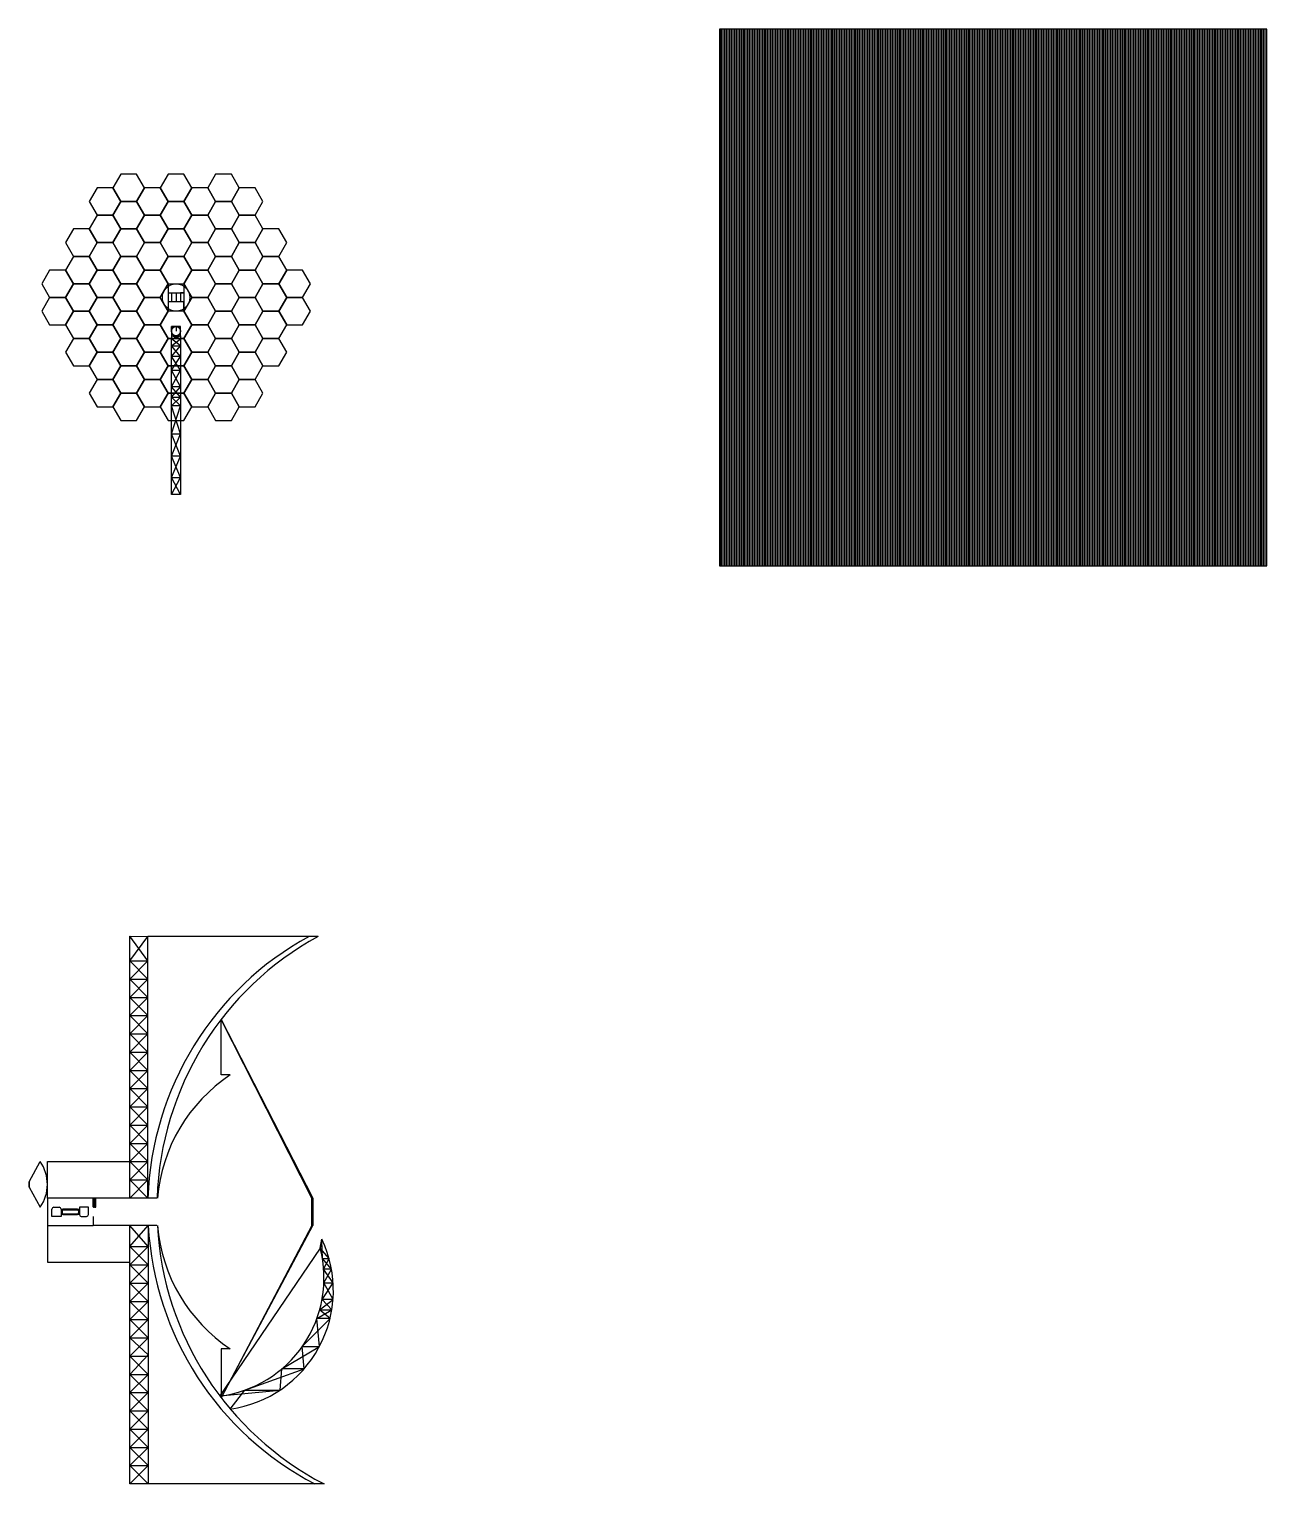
# Model space of a CAD drawing. Header units: inches. Extents: x -429 to 223, y -41 to 545.
# Drawn here: x -428.6 to -360.8, y -40.7 to 39 of the extents above; entities that cross this region are included whole.
import ezdxf

# ---------------------------------------------------------------- set-up
doc = ezdxf.new("R2010")
doc.units = ezdxf.units.IN
doc.header["$MEASUREMENT"] = 0

msp = doc.modelspace()

# ---------------------------------------------------------------- linework, layer by layer
for p, q in [((-360.763, 39.021), (-390.763, 39.021)), ((-390.763, 39.021), (-390.763, 9.621)), ((-390.733, 9.621), (-390.733, 39.021)), ((-390.643, 9.621), (-390.643, 39.021)), ((-390.553, 9.621), (-390.553, 39.021)), ((-390.553, 9.621), (-390.553, 39.021)), ((-390.463, 9.621), (-390.463, 39.021)), ((-390.463, 9.621), (-390.463, 39.021)), ((-390.463, 9.621), (-390.463, 39.021)), ((-390.463, 9.621), (-390.463, 39.021)), ((-390.373, 9.621), (-390.373, 39.021)), ((-390.283, 9.621), (-390.283, 39.021)), ((-390.193, 9.621), (-390.193, 39.021)), ((-390.103, 9.621), (-390.103, 39.021)), ((-390.103, 9.621), (-390.103, 39.021)), ((-390.013, 9.621), (-390.013, 39.021)), ((-389.923, 9.621), (-389.923, 39.021)), ((-389.833, 9.621), (-389.833, 39.021)), ((-389.743, 9.621), (-389.743, 39.021)), ((-389.653, 9.621), (-389.653, 39.021)), ((-389.563, 9.621), (-389.563, 39.021)), ((-389.473, 9.621), (-389.473, 39.021)), ((-389.383, 9.621), (-389.383, 39.021)), ((-389.293, 9.621), (-389.293, 39.021)), ((-389.203, 9.621), (-389.203, 39.021)), ((-389.113, 9.621), (-389.113, 39.021)), ((-389.023, 9.621), (-389.023, 39.021)), ((-388.933, 9.621), (-388.933, 39.021)), ((-388.843, 9.621), (-388.843, 39.021)), ((-388.753, 9.621), (-388.753, 39.021)), ((-388.663, 9.621), (-388.663, 39.021)), ((-388.573, 9.621), (-388.573, 39.021)), ((-388.483, 9.621), (-388.483, 39.021)), ((-388.393, 9.621), (-388.393, 39.021)), ((-388.303, 9.621), (-388.303, 39.021)), ((-388.213, 9.621), (-388.213, 39.021)), ((-388.123, 9.621), (-388.123, 39.021)), ((-388.033, 9.621), (-388.033, 39.021)), ((-387.943, 32.995), (-387.943, 39.021)), ((-387.943, 9.621), (-387.943, 39.021)), ((-387.853, 9.621), (-387.853, 39.021)), ((-387.763, 9.621), (-387.763, 39.021)), ((-387.673, 9.621), (-387.673, 39.021)), ((-387.583, 9.621), (-387.583, 39.021)), ((-387.493, 9.621), (-387.493, 39.021)), ((-387.403, 9.621), (-387.403, 39.021)), ((-387.313, 9.621), (-387.313, 39.021)), ((-387.223, 9.621), (-387.223, 39.021)), ((-387.133, 9.621), (-387.133, 39.021)), ((-387.043, 9.621), (-387.043, 39.021)), ((-386.953, 9.621), (-386.953, 39.021)), ((-386.863, 9.621), (-386.863, 39.021)), ((-386.773, 9.621), (-386.773, 39.021)), ((-386.773, 9.621), (-386.773, 39.021)), ((-386.683, 9.621), (-386.683, 39.021)), ((-386.593, 9.621), (-386.593, 39.021)), ((-386.503, 9.621), (-386.503, 39.021)), ((-386.413, 9.621), (-386.413, 39.021)), ((-386.323, 9.621), (-386.323, 39.021)), ((-386.233, 9.621), (-386.233, 39.021)), ((-386.143, 9.621), (-386.143, 39.021)), ((-386.053, 9.621), (-386.053, 39.021)), ((-385.963, 9.621), (-385.963, 39.021)), ((-385.873, 35.287), (-385.873, 39.021)), ((-385.873, 35.287), (-385.873, 39.021)), ((-385.873, 9.621), (-385.873, 39.021)), ((-385.783, 9.621), (-385.783, 39.021)), ((-385.693, 9.621), (-385.693, 39.021)), ((-385.603, 9.621), (-385.603, 39.021)), ((-385.513, 9.621), (-385.513, 39.021)), ((-385.423, 9.621), (-385.423, 39.021)), ((-385.333, 9.621), (-385.333, 39.021)), ((-385.243, 9.621), (-385.243, 39.021)), ((-385.153, 9.621), (-385.153, 39.021)), ((-385.063, 35.963), (-385.063, 39.021)), ((-385.063, 9.621), (-385.063, 39.021)), ((-384.973, 36.032), (-384.973, 39.021)), ((-384.973, 9.621), (-384.973, 39.021)), ((-384.883, 9.621), (-384.883, 39.021)), ((-384.793, 9.621), (-384.793, 39.021)), ((-384.703, 36.233), (-384.703, 39.021)), ((-384.703, 9.621), (-384.703, 39.021)), ((-384.613, 9.621), (-384.613, 39.021)), ((-384.523, 9.621), (-384.523, 39.021)), ((-384.433, 36.425), (-384.433, 39.021)), ((-384.433, 9.621), (-384.433, 39.021)), ((-384.343, 9.621), (-384.343, 39.021)), ((-384.253, 36.548), (-384.253, 39.021)), ((-384.253, 9.621), (-384.253, 39.021)), ((-384.163, 9.621), (-384.163, 39.021)), ((-384.073, 9.621), (-384.073, 39.021)), ((-383.983, 9.621), (-383.983, 39.021)), ((-383.893, 9.621), (-383.893, 39.021)), ((-383.803, 9.621), (-383.803, 39.021)), ((-383.713, 9.621), (-383.713, 39.021)), ((-383.623, 9.621), (-383.623, 39.021)), ((-383.533, 9.621), (-383.533, 39.021)), ((-383.443, 9.621), (-383.443, 39.021)), ((-383.353, 9.621), (-383.353, 39.021)), ((-383.353, 9.621), (-383.353, 39.021)), ((-383.263, 9.621), (-383.263, 39.021)), ((-383.173, 9.621), (-383.173, 39.021)), ((-383.083, 9.621), (-383.083, 39.021)), ((-383.083, 9.621), (-383.083, 39.021)), ((-382.993, 9.621), (-382.993, 39.021)), ((-382.903, 9.621), (-382.903, 39.021)), ((-382.813, 9.621), (-382.813, 39.021)), ((-382.723, 9.621), (-382.723, 39.021)), ((-382.633, 9.621), (-382.633, 39.021)), ((-382.633, 9.621), (-382.633, 39.021)), ((-382.543, 9.621), (-382.543, 39.021)), ((-382.453, 9.621), (-382.453, 39.021)), ((-382.363, 9.621), (-382.363, 39.021)), ((-382.273, 9.621), (-382.273, 39.021)), ((-382.183, 9.621), (-382.183, 39.021)), ((-382.183, 9.621), (-382.183, 39.021)), ((-382.093, 9.621), (-382.093, 39.021)), ((-382.003, 9.621), (-382.003, 39.021)), ((-381.913, 9.621), (-381.913, 39.021)), ((-381.823, 9.621), (-381.823, 39.021)), ((-381.733, 9.621), (-381.733, 39.021)), ((-381.733, 9.621), (-381.733, 39.021)), ((-381.643, 9.621), (-381.643, 39.021)), ((-381.553, 9.621), (-381.553, 39.021)), ((-381.463, 9.621), (-381.463, 39.021)), ((-381.373, 9.621), (-381.373, 39.021)), ((-381.283, 9.621), (-381.283, 39.021)), ((-381.193, 9.621), (-381.193, 39.021)), ((-381.103, 9.621), (-381.103, 39.021)), ((-381.013, 9.621), (-381.013, 39.021)), ((-380.923, 9.621), (-380.923, 39.021)), ((-380.833, 9.621), (-380.833, 39.021)), ((-380.743, 9.621), (-380.743, 39.021)), ((-380.653, 9.621), (-380.653, 39.021)), ((-380.563, 9.621), (-380.563, 39.021)), ((-380.473, 9.621), (-380.473, 39.021)), ((-380.383, 9.621), (-380.383, 39.021)), ((-380.293, 9.621), (-380.293, 39.021)), ((-380.203, 9.621), (-380.203, 39.021)), ((-380.113, 9.621), (-380.113, 39.021)), ((-380.023, 9.621), (-380.023, 39.021)), ((-380.023, 9.621), (-380.023, 39.021)), ((-379.933, 9.621), (-379.933, 39.021)), ((-379.843, 9.621), (-379.843, 39.021)), ((-379.753, 9.621), (-379.753, 39.021)), ((-379.753, 9.621), (-379.753, 39.021)), ((-379.663, 9.621), (-379.663, 39.021)), ((-379.573, 9.621), (-379.573, 39.021)), ((-379.483, 9.621), (-379.483, 39.021)), ((-379.393, 9.621), (-379.393, 39.021)), ((-379.303, 9.621), (-379.303, 39.021)), ((-379.213, 9.621), (-379.213, 39.021)), ((-379.213, 9.621), (-379.213, 39.021)), ((-379.123, 9.621), (-379.123, 39.021)), ((-379.033, 9.621), (-379.033, 39.021)), ((-378.943, 9.621), (-378.943, 39.021)), ((-378.853, 9.621), (-378.853, 39.021)), ((-378.853, 9.621), (-378.853, 39.021)), ((-378.763, 9.621), (-378.763, 39.021)), ((-378.673, 9.621), (-378.673, 39.021)), ((-378.583, 9.621), (-378.583, 39.021)), ((-378.493, 9.621), (-378.493, 39.021)), ((-378.493, 9.621), (-378.493, 39.021)), ((-378.403, 9.621), (-378.403, 39.021)), ((-378.403, 9.621), (-378.403, 39.021)), ((-378.313, 9.621), (-378.313, 39.021)), ((-378.313, 38.872), (-378.313, 39.021)), ((-378.313, 9.621), (-378.313, 39.021)), ((-378.313, 38.872), (-378.313, 39.021)), ((-378.223, 9.621), (-378.223, 39.021)), ((-378.223, 9.621), (-378.223, 39.021)), ((-378.133, 9.621), (-378.133, 39.021)), ((-378.133, 38.899), (-378.133, 39.021)), ((-378.043, 9.621), (-378.043, 39.021)), ((-378.043, 38.912), (-378.043, 39.021)), ((-377.953, 9.621), (-377.953, 39.021)), ((-377.953, 38.924), (-377.953, 39.021)), ((-377.863, 9.621), (-377.863, 39.021)), ((-377.863, 38.935), (-377.863, 39.021)), ((-377.773, 9.621), (-377.773, 39.021)), ((-377.773, 38.946), (-377.773, 39.021)), ((-377.683, 9.621), (-377.683, 39.021)), ((-377.683, 38.956), (-377.683, 39.021)), ((-377.593, 9.621), (-377.593, 39.021)), ((-377.593, 38.966), (-377.593, 39.021)), ((-377.503, 9.621), (-377.503, 39.021)), ((-377.503, 38.975), (-377.503, 39.021)), ((-377.413, 9.621), (-377.413, 39.021)), ((-377.413, 38.984), (-377.413, 39.021)), ((-377.323, 9.621), (-377.323, 39.021)), ((-377.323, 38.992), (-377.323, 39.021)), ((-377.233, 9.621), (-377.233, 39.021)), ((-377.233, 39), (-377.233, 39.021)), ((-377.143, 9.621), (-377.143, 39.021)), ((-377.143, 39.007), (-377.143, 39.021)), ((-377.143, 9.621), (-377.143, 39.021)), ((-377.143, 39.007), (-377.143, 39.021)), ((-377.143, 9.621), (-377.143, 39.021)), ((-377.143, 39.007), (-377.143, 39.021)), ((-377.053, 9.621), (-377.053, 39.021)), ((-377.053, 39.013), (-377.053, 39.021)), ((-376.963, 9.621), (-376.963, 39.021)), ((-376.963, 39.019), (-376.963, 39.021)), ((-376.873, 9.621), (-376.873, 39.021)), ((-376.783, 9.621), (-376.783, 39.021)), ((-376.693, 9.621), (-376.693, 39.021)), ((-376.603, 9.621), (-376.603, 39.021)), ((-376.513, 9.621), (-376.513, 39.021)), ((-376.423, 9.621), (-376.423, 39.021)), ((-376.333, 9.621), (-376.333, 39.021)), ((-376.243, 9.621), (-376.243, 39.021)), ((-376.153, 9.621), (-376.153, 39.021)), ((-376.063, 9.621), (-376.063, 39.021)), ((-375.973, 9.621), (-375.973, 39.021)), ((-375.883, 9.621), (-375.883, 39.021)), ((-375.793, 9.621), (-375.793, 39.021)), ((-375.703, 9.621), (-375.703, 39.021)), ((-375.613, 9.621), (-375.613, 39.021)), ((-375.523, 9.621), (-375.523, 39.021)), ((-375.433, 9.621), (-375.433, 39.021)), ((-375.343, 9.621), (-375.343, 39.021)), ((-375.253, 9.621), (-375.253, 39.021)), ((-375.163, 9.621), (-375.163, 39.021)), ((-375.163, 39.021), (-375.163, 39.021)), ((-375.073, 9.621), (-375.073, 39.021)), ((-375.073, 39.019), (-375.073, 39.021)), ((-374.983, 9.621), (-374.983, 39.021)), ((-374.983, 39.016), (-374.983, 39.021)), ((-374.893, 9.621), (-374.893, 39.021)), ((-374.893, 39.013), (-374.893, 39.021)), ((-374.803, 9.621), (-374.803, 39.021)), ((-374.803, 39.009), (-374.803, 39.021)), ((-374.713, 9.621), (-374.713, 39.021)), ((-374.713, 39.005), (-374.713, 39.021)), ((-374.623, 9.621), (-374.623, 39.021)), ((-374.623, 39), (-374.623, 39.021)), ((-374.533, 9.621), (-374.533, 39.021)), ((-374.533, 38.994), (-374.533, 39.021)), ((-374.443, 9.621), (-374.443, 39.021)), ((-374.443, 38.988), (-374.443, 39.021)), ((-374.353, 9.621), (-374.353, 39.021)), ((-374.353, 38.982), (-374.353, 39.021)), ((-374.263, 9.621), (-374.263, 39.021)), ((-374.263, 38.975), (-374.263, 39.021)), ((-374.173, 9.621), (-374.173, 39.021)), ((-374.173, 38.967), (-374.173, 39.021)), ((-374.083, 9.621), (-374.083, 39.021)), ((-374.083, 38.959), (-374.083, 39.021)), ((-373.993, 9.621), (-373.993, 39.021)), ((-373.993, 38.95), (-373.993, 39.021)), ((-373.903, 9.621), (-373.903, 39.021)), ((-373.903, 38.941), (-373.903, 39.021)), ((-373.813, 9.621), (-373.813, 39.021)), ((-373.813, 38.931), (-373.813, 39.021)), ((-373.723, 9.621), (-373.723, 39.021)), ((-373.723, 38.92), (-373.723, 39.021)), ((-373.633, 9.621), (-373.633, 39.021)), ((-373.633, 38.909), (-373.633, 39.021)), ((-373.543, 9.621), (-373.543, 39.021)), ((-373.543, 38.898), (-373.543, 39.021)), ((-373.453, 9.621), (-373.453, 39.021)), ((-373.453, 38.886), (-373.453, 39.021)), ((-373.363, 9.621), (-373.363, 39.021)), ((-373.363, 38.873), (-373.363, 39.021)), ((-373.273, 9.621), (-373.273, 39.021)), ((-373.273, 38.86), (-373.273, 39.021)), ((-373.183, 9.621), (-373.183, 39.021)), ((-373.183, 38.846), (-373.183, 39.021)), ((-373.093, 9.621), (-373.093, 39.021)), ((-373.093, 38.831), (-373.093, 39.021)), ((-373.003, 9.621), (-373.003, 39.021)), ((-373.003, 38.816), (-373.003, 39.021)), ((-372.913, 9.621), (-372.913, 39.021)), ((-372.913, 38.801), (-372.913, 39.021)), ((-372.823, 9.621), (-372.823, 39.021)), ((-372.823, 38.785), (-372.823, 39.021)), ((-372.733, 9.621), (-372.733, 39.021)), ((-372.733, 9.621), (-372.733, 39.021)), ((-372.643, 9.621), (-372.643, 39.021)), ((-372.553, 9.621), (-372.553, 39.021)), ((-372.463, 9.621), (-372.463, 39.021)), ((-372.373, 9.621), (-372.373, 39.021)), ((-372.283, 9.621), (-372.283, 39.021)), ((-372.193, 9.621), (-372.193, 39.021)), ((-372.103, 9.621), (-372.103, 39.021)), ((-372.013, 9.621), (-372.013, 39.021)), ((-371.923, 9.621), (-371.923, 39.021)), ((-371.833, 9.621), (-371.833, 39.021)), ((-371.743, 9.621), (-371.743, 39.021)), ((-371.653, 9.621), (-371.653, 39.021)), ((-371.563, 9.621), (-371.563, 39.021)), ((-371.473, 9.621), (-371.473, 39.021)), ((-371.383, 9.621), (-371.383, 39.021)), ((-371.383, 9.621), (-371.383, 39.021)), ((-371.293, 9.621), (-371.293, 39.021)), ((-371.203, 9.621), (-371.203, 39.021)), ((-371.113, 9.621), (-371.113, 39.021)), ((-371.023, 9.621), (-371.023, 39.021)), ((-370.933, 9.621), (-370.933, 39.021)), ((-370.843, 9.621), (-370.843, 39.021)), ((-370.753, 9.621), (-370.753, 39.021)), ((-370.663, 9.621), (-370.663, 39.021)), ((-370.573, 9.621), (-370.573, 39.021)), ((-370.483, 9.621), (-370.483, 39.021)), ((-370.393, 9.621), (-370.393, 39.021)), ((-370.303, 9.621), (-370.303, 39.021)), ((-370.213, 9.621), (-370.213, 39.021)), ((-370.123, 9.621), (-370.123, 39.021)), ((-370.033, 9.621), (-370.033, 39.021)), ((-369.943, 9.621), (-369.943, 39.021)), ((-369.853, 9.621), (-369.853, 39.021)), ((-369.763, 9.621), (-369.763, 39.021)), ((-369.673, 9.621), (-369.673, 39.021)), ((-369.583, 9.621), (-369.583, 39.021)), ((-369.493, 9.621), (-369.493, 39.021)), ((-369.403, 9.621), (-369.403, 39.021)), ((-369.313, 9.621), (-369.313, 39.021)), ((-369.223, 9.621), (-369.223, 39.021)), ((-369.133, 9.621), (-369.133, 39.021)), ((-369.133, 9.621), (-369.133, 39.021)), ((-369.133, 9.621), (-369.133, 39.021)), ((-369.043, 9.621), (-369.043, 39.021)), ((-369.043, 9.621), (-369.043, 39.021)), ((-368.953, 9.621), (-368.953, 39.021)), ((-368.863, 9.621), (-368.863, 39.021)), ((-368.773, 9.621), (-368.773, 39.021)), ((-368.683, 9.621), (-368.683, 39.021)), ((-368.593, 9.621), (-368.593, 39.021)), ((-368.503, 9.621), (-368.503, 39.021)), ((-368.413, 9.621), (-368.413, 39.021)), ((-368.323, 9.621), (-368.323, 39.021)), ((-368.233, 9.621), (-368.233, 39.021)), ((-368.143, 9.621), (-368.143, 39.021)), ((-368.053, 9.621), (-368.053, 39.021)), ((-367.963, 9.621), (-367.963, 39.021)), ((-367.873, 9.621), (-367.873, 39.021)), ((-367.783, 9.621), (-367.783, 39.021)), ((-367.693, 9.621), (-367.693, 39.021)), ((-367.603, 9.621), (-367.603, 39.021)), ((-367.513, 9.621), (-367.513, 39.021)), ((-367.423, 9.621), (-367.423, 39.021)), ((-367.333, 9.621), (-367.333, 39.021)), ((-367.243, 9.621), (-367.243, 39.021)), ((-367.153, 9.621), (-367.153, 39.021)), ((-367.063, 9.621), (-367.063, 39.021)), ((-366.973, 9.621), (-366.973, 39.021)), ((-366.883, 9.621), (-366.883, 39.021)), ((-366.793, 9.621), (-366.793, 39.021)), ((-366.703, 9.621), (-366.703, 39.021)), ((-366.613, 9.621), (-366.613, 39.021)), ((-366.523, 9.621), (-366.523, 39.021)), ((-366.433, 9.621), (-366.433, 39.021)), ((-366.343, 9.621), (-366.343, 39.021)), ((-366.253, 9.621), (-366.253, 39.021)), ((-366.163, 9.621), (-366.163, 39.021)), ((-366.073, 9.621), (-366.073, 39.021)), ((-365.983, 9.621), (-365.983, 39.021)), ((-365.983, 9.621), (-365.983, 39.021)), ((-365.893, 9.621), (-365.893, 39.021)), ((-365.893, 35.481), (-365.893, 39.021)), ((-365.803, 9.621), (-365.803, 39.021)), ((-365.803, 35.403), (-365.803, 39.021)), ((-365.713, 9.621), (-365.713, 39.021)), ((-365.713, 35.324), (-365.713, 39.021)), ((-365.623, 9.621), (-365.623, 39.021)), ((-365.623, 35.243), (-365.623, 39.021)), ((-365.533, 9.621), (-365.533, 39.021)), ((-365.533, 35.161), (-365.533, 39.021)), ((-365.443, 9.621), (-365.443, 39.021)), ((-365.443, 35.078), (-365.443, 39.021)), ((-365.353, 9.621), (-365.353, 39.021)), ((-365.353, 34.994), (-365.353, 39.021)), ((-365.263, 9.621), (-365.263, 39.021)), ((-365.263, 34.908), (-365.263, 39.021)), ((-365.173, 9.621), (-365.173, 39.021)), ((-365.173, 34.82), (-365.173, 39.021)), ((-365.083, 9.621), (-365.083, 39.021)), ((-365.083, 34.731), (-365.083, 39.021)), ((-364.993, 9.621), (-364.993, 39.021)), ((-364.993, 34.641), (-364.993, 39.021)), ((-364.993, 9.621), (-364.993, 39.021)), ((-364.993, 34.641), (-364.993, 39.021)), ((-364.903, 9.621), (-364.903, 39.021)), ((-364.903, 34.549), (-364.903, 39.021)), ((-364.813, 9.621), (-364.813, 39.021)), ((-364.813, 34.455), (-364.813, 39.021)), ((-364.813, 9.621), (-364.813, 39.021)), ((-364.813, 34.455), (-364.813, 39.021)), ((-364.723, 9.621), (-364.723, 39.021)), ((-364.723, 34.359), (-364.723, 39.021)), ((-364.633, 9.621), (-364.633, 39.021)), ((-364.633, 34.262), (-364.633, 39.021)), ((-364.633, 9.621), (-364.633, 39.021)), ((-364.633, 34.262), (-364.633, 39.021)), ((-364.633, 9.621), (-364.633, 39.021)), ((-364.633, 34.262), (-364.633, 39.021)), ((-364.543, 9.621), (-364.543, 39.021)), ((-364.543, 34.163), (-364.543, 39.021)), ((-364.453, 9.621), (-364.453, 39.021)), ((-364.453, 34.062), (-364.453, 39.021)), ((-364.363, 9.621), (-364.363, 39.021)), ((-364.363, 33.96), (-364.363, 39.021)), ((-364.273, 9.621), (-364.273, 39.021)), ((-364.273, 33.855), (-364.273, 39.021)), ((-364.183, 9.621), (-364.183, 39.021)), ((-364.183, 33.748), (-364.183, 39.021)), ((-364.093, 9.621), (-364.093, 39.021)), ((-364.093, 33.639), (-364.093, 39.021)), ((-364.093, 9.621), (-364.093, 39.021)), ((-364.003, 9.621), (-364.003, 39.021)), ((-364.003, 9.621), (-364.003, 39.021)), ((-363.913, 9.621), (-363.913, 39.021)), ((-363.913, 9.621), (-363.913, 39.021)), ((-363.823, 9.621), (-363.823, 39.021)), ((-363.823, 9.621), (-363.823, 39.021)), ((-363.733, 9.621), (-363.733, 39.021)), ((-363.733, 9.621), (-363.733, 39.021)), ((-363.643, 9.621), (-363.643, 39.021)), ((-363.643, 9.621), (-363.643, 39.021)), ((-363.553, 9.621), (-363.553, 39.021)), ((-363.553, 9.621), (-363.553, 39.021)), ((-363.553, 9.621), (-363.553, 39.021)), ((-363.553, 9.621), (-363.553, 39.021)), ((-363.463, 9.621), (-363.463, 39.021)), ((-363.463, 9.621), (-363.463, 39.021)), ((-363.373, 9.621), (-363.373, 39.021)), ((-363.373, 9.621), (-363.373, 39.021)), ((-363.283, 9.621), (-363.283, 39.021)), ((-363.283, 9.621), (-363.283, 39.021)), ((-363.193, 9.621), (-363.193, 39.021)), ((-363.193, 9.621), (-363.193, 39.021)), ((-363.193, 9.621), (-363.193, 39.021)), ((-363.103, 9.621), (-363.103, 39.021)), ((-363.103, 9.621), (-363.103, 39.021)), ((-363.103, 9.621), (-363.103, 39.021)), ((-363.013, 9.621), (-363.013, 39.021)), ((-363.013, 9.621), (-363.013, 39.021)), ((-363.013, 9.621), (-363.013, 39.021)), ((-362.923, 9.621), (-362.923, 39.021)), ((-362.923, 9.621), (-362.923, 39.021)), ((-362.833, 9.621), (-362.833, 39.021)), ((-362.833, 9.621), (-362.833, 39.021)), ((-362.743, 9.621), (-362.743, 39.021)), ((-362.653, 9.621), (-362.653, 39.021)), ((-362.563, 9.621), (-362.563, 39.021)), ((-362.473, 9.621), (-362.473, 39.021)), ((-362.473, 9.621), (-362.473, 39.021)), ((-362.383, 9.621), (-362.383, 39.021)), ((-362.293, 9.621), (-362.293, 39.021)), ((-362.293, 9.621), (-362.293, 39.021)), ((-362.203, 9.621), (-362.203, 39.021)), ((-362.203, 9.621), (-362.203, 39.021)), ((-362.113, 9.621), (-362.113, 39.021)), ((-362.113, 9.621), (-362.113, 39.021)), ((-362.023, 9.621), (-362.023, 39.021)), ((-361.933, 9.621), (-361.933, 39.021)), ((-361.933, 9.621), (-361.933, 39.021)), ((-361.843, 9.621), (-361.843, 39.021)), ((-361.843, 9.621), (-361.843, 39.021)), ((-361.753, 9.621), (-361.753, 39.021)), ((-361.663, 9.621), (-361.663, 39.021)), ((-361.573, 9.621), (-361.573, 39.021)), ((-361.483, 9.621), (-361.483, 39.021)), ((-361.393, 9.621), (-361.393, 39.021)), ((-361.303, 9.621), (-361.303, 39.021)), ((-361.213, 9.621), (-361.213, 39.021)), ((-361.123, 9.621), (-361.123, 39.021)), ((-361.033, 9.621), (-361.033, 39.021)), ((-360.943, 9.621), (-360.943, 39.021)), ((-360.853, 9.621), (-360.853, 39.021)), ((-360.763, 9.621), (-360.763, 39.021)), ((-420.974, 25.071), (-420.974, 23.571)), ((-420.974, 25.071), (-420.974, 24.571)), ((-420.108, 25.071), (-420.108, 23.571)), ((-420.974, 24.571), (-420.108, 24.571)), ((-420.974, 24.571), (-420.791, 24.571)), ((-420.108, 24.071), (-420.974, 24.071)), ((-420.791, 24.571), (-420.791, 24.071)), ((-420.541, 24.571), (-420.541, 24.071)), ((-420.108, 24.571), (-420.291, 24.571)), ((-420.291, 24.571), (-420.291, 24.071)), ((-420.108, 23.571), (-420.108, 24.071)), ((-390.733, 9.621), (-390.733, 23.394)), ((-420.291, 22.721), (-420.791, 22.721)), ((-420.791, 22.721), (-420.791, 22.221)), ((-420.791, 22.471), (-420.791, 22.721)), ((-420.791, 22.721), (-420.291, 22.721)), ((-420.541, 22.721), (-420.291, 22.721)), ((-420.541, 22.721), (-420.541, 22.471)), ((-420.291, 22.221), (-420.291, 22.721)), ((-390.643, 9.621), (-390.643, 22.457)), ((-360.853, 9.621), (-360.853, 22.697)), ((-420.791, 22.221), (-420.291, 22.221)), ((-420.291, 22.044), (-420.791, 22.221)), ((-420.791, 22.221), (-420.791, 22.044)), ((-420.791, 22.044), (-420.291, 22.221)), ((-420.291, 22.044), (-420.791, 22.044)), ((-420.791, 13.526), (-420.791, 22.044)), ((-420.791, 21.663), (-420.291, 22.044)), ((-420.291, 21.663), (-420.791, 22.044)), ((-420.791, 21.663), (-420.291, 21.663)), ((-420.291, 21.091), (-420.791, 21.663)), ((-420.791, 21.091), (-420.291, 21.663)), ((-420.291, 22.221), (-420.291, 22.044)), ((-420.291, 22.044), (-420.291, 13.526)), ((-420.291, 22.044), (-420.291, 22.044)), ((-390.553, 9.621), (-390.553, 21.856)), ((-360.943, 9.621), (-360.943, 22.027)), ((-420.291, 21.091), (-420.791, 21.091)), ((-420.791, 20.336), (-420.291, 21.091)), ((-420.291, 20.336), (-420.791, 21.091)), ((-390.553, 9.621), (-390.553, 21.377)), ((-390.463, 9.621), (-390.463, 21.377)), ((-390.463, 9.621), (-390.463, 21.377)), ((-390.463, 9.621), (-390.463, 21.377)), ((-390.463, 9.621), (-390.463, 21.377)), ((-390.463, 9.621), (-390.463, 21.377)), ((-390.373, 9.621), (-390.373, 20.967)), ((-361.123, 9.621), (-361.123, 21.087)), ((-361.033, 9.621), (-361.033, 21.516)), ((-420.791, 20.336), (-420.291, 20.336)), ((-420.291, 19.425), (-420.791, 20.336)), ((-420.791, 19.425), (-420.291, 20.336)), ((-390.283, 9.621), (-390.283, 20.605)), ((-390.193, 9.621), (-390.193, 20.277)), ((-390.103, 9.621), (-390.103, 19.975)), ((-390.103, 9.621), (-390.103, 19.975)), ((-361.393, 9.621), (-361.393, 20.063)), ((-361.303, 9.621), (-361.303, 20.373)), ((-361.213, 9.621), (-361.213, 20.711)), ((-420.291, 19.425), (-420.791, 19.425)), ((-420.791, 18.852), (-420.291, 19.425)), ((-420.291, 18.852), (-420.791, 19.425)), ((-390.013, 9.621), (-390.013, 19.695)), ((-389.923, 9.621), (-389.923, 19.432)), ((-389.833, 9.621), (-389.833, 19.185)), ((-361.663, 9.621), (-361.663, 19.256)), ((-361.573, 9.621), (-361.573, 19.508)), ((-361.483, 9.621), (-361.483, 19.776)), ((-420.791, 18.852), (-420.291, 18.852)), ((-420.291, 18.384), (-420.791, 18.852)), ((-420.791, 18.384), (-420.291, 18.852)), ((-420.291, 18.384), (-420.791, 18.384)), ((-420.791, 16.848), (-420.291, 18.384)), ((-420.291, 16.848), (-420.791, 18.384)), ((-389.743, 9.621), (-389.743, 18.95)), ((-389.653, 9.621), (-389.653, 18.726)), ((-389.563, 9.621), (-389.563, 18.513)), ((-362.023, 9.621), (-362.023, 18.366)), ((-361.933, 9.621), (-361.933, 18.573)), ((-361.843, 9.621), (-361.843, 18.79)), ((-361.753, 9.621), (-361.753, 19.017)), ((-389.473, 9.621), (-389.473, 18.308)), ((-389.383, 9.621), (-389.383, 18.111)), ((-389.293, 9.621), (-389.293, 17.922)), ((-389.203, 9.621), (-389.203, 17.739)), ((-389.113, 9.621), (-389.113, 17.563)), ((-362.383, 9.621), (-362.383, 17.612)), ((-362.293, 9.621), (-362.293, 17.79)), ((-362.203, 9.621), (-362.203, 17.975)), ((-362.113, 9.621), (-362.113, 18.167)), ((-420.791, 16.848), (-420.291, 16.848)), ((-420.291, 15.622), (-420.791, 16.848)), ((-420.791, 15.622), (-420.291, 16.848)), ((-389.023, 9.621), (-389.023, 17.392)), ((-388.933, 9.621), (-388.933, 17.226)), ((-388.843, 9.621), (-388.843, 17.065)), ((-388.753, 9.621), (-388.753, 16.909)), ((-388.663, 9.621), (-388.663, 16.757)), ((-362.833, 9.621), (-362.833, 16.799)), ((-362.743, 9.621), (-362.743, 16.952)), ((-362.653, 9.621), (-362.653, 17.11)), ((-362.563, 9.621), (-362.563, 17.272)), ((-362.473, 9.621), (-362.473, 17.439)), ((-388.573, 9.621), (-388.573, 16.609)), ((-388.483, 9.621), (-388.483, 16.465)), ((-388.393, 9.621), (-388.393, 16.325)), ((-388.303, 9.621), (-388.303, 16.188)), ((-388.213, 9.621), (-388.213, 16.054)), ((-420.291, 15.622), (-420.791, 15.622)), ((-420.791, 14.464), (-420.291, 15.622)), ((-420.291, 14.464), (-420.791, 15.622)), ((-388.123, 9.621), (-388.123, 15.923)), ((-388.033, 9.621), (-388.033, 15.795)), ((-387.943, 9.621), (-387.943, 15.67)), ((-387.943, 9.621), (-387.943, 15.67)), ((-387.853, 9.621), (-387.853, 15.548)), ((-387.763, 9.621), (-387.763, 15.428)), ((-387.673, 9.621), (-387.673, 15.311)), ((-387.583, 9.621), (-387.583, 15.197)), ((-420.791, 14.464), (-420.291, 14.464)), ((-420.291, 13.526), (-420.791, 14.464)), ((-420.791, 13.526), (-420.291, 14.464)), ((-387.493, 9.621), (-387.493, 15.084)), ((-387.403, 9.621), (-387.403, 14.974)), ((-387.313, 9.621), (-387.313, 14.866)), ((-387.223, 9.621), (-387.223, 14.76)), ((-387.133, 9.621), (-387.133, 14.655)), ((-387.043, 9.621), (-387.043, 14.553)), ((-386.953, 9.621), (-386.953, 14.453)), ((-386.863, 9.621), (-386.863, 14.355)), ((-386.773, 9.621), (-386.773, 14.258)), ((-386.683, 9.621), (-386.683, 14.163)), ((-386.593, 9.621), (-386.593, 14.07)), ((-386.503, 9.621), (-386.503, 13.978)), ((-386.413, 9.621), (-386.413, 13.888)), ((-386.323, 9.621), (-386.323, 13.799)), ((-386.233, 9.621), (-386.233, 13.712)), ((-386.143, 9.621), (-386.143, 13.627)), ((-420.291, 13.526), (-420.791, 13.526)), ((-386.053, 9.621), (-386.053, 13.543)), ((-385.963, 9.621), (-385.963, 13.46)), ((-385.873, 9.621), (-385.873, 13.379)), ((-385.873, 9.621), (-385.873, 13.379)), ((-385.873, 9.621), (-385.873, 13.379)), ((-385.783, 9.621), (-385.783, 13.298)), ((-385.693, 9.621), (-385.693, 13.22)), ((-385.603, 9.621), (-385.603, 13.142)), ((-385.513, 9.621), (-385.513, 13.066)), ((-385.423, 9.621), (-385.423, 12.991)), ((-385.333, 9.621), (-385.333, 12.917)), ((-385.243, 9.621), (-385.243, 12.845)), ((-385.153, 9.621), (-385.153, 12.773)), ((-366.343, 9.621), (-366.343, 12.791)), ((-366.253, 9.621), (-366.253, 12.862)), ((-366.163, 9.621), (-366.163, 12.935)), ((-366.073, 9.621), (-366.073, 13.01)), ((-385.063, 9.621), (-385.063, 12.703)), ((-385.063, 9.621), (-385.063, 12.703)), ((-384.973, 9.621), (-384.973, 12.634)), ((-384.973, 9.621), (-384.973, 12.634)), ((-384.883, 9.621), (-384.883, 12.566)), ((-384.793, 9.621), (-384.793, 12.499)), ((-384.703, 9.621), (-384.703, 12.433)), ((-384.703, 9.621), (-384.703, 12.433)), ((-384.613, 9.621), (-384.613, 12.368)), ((-384.523, 9.621), (-384.523, 12.304)), ((-384.433, 9.621), (-384.433, 12.241)), ((-384.433, 9.621), (-384.433, 12.241)), ((-384.343, 9.621), (-384.343, 12.179)), ((-384.253, 9.621), (-384.253, 12.118)), ((-384.253, 9.621), (-384.253, 12.118)), ((-384.163, 9.621), (-384.163, 12.058)), ((-384.073, 9.621), (-384.073, 11.999)), ((-367.423, 9.621), (-367.423, 12.013)), ((-367.333, 9.621), (-367.333, 12.072)), ((-367.243, 9.621), (-367.243, 12.133)), ((-367.153, 9.621), (-367.153, 12.194)), ((-367.063, 9.621), (-367.063, 12.256)), ((-366.973, 9.621), (-366.973, 12.319)), ((-366.883, 9.621), (-366.883, 12.383)), ((-366.793, 9.621), (-366.793, 12.449)), ((-366.703, 9.621), (-366.703, 12.515)), ((-366.613, 9.621), (-366.613, 12.582)), ((-366.523, 9.621), (-366.523, 12.651)), ((-366.433, 9.621), (-366.433, 12.72)), ((-383.983, 9.621), (-383.983, 11.941)), ((-383.893, 9.621), (-383.893, 11.884)), ((-383.803, 9.621), (-383.803, 11.827)), ((-383.713, 9.621), (-383.713, 11.772)), ((-383.623, 9.621), (-383.623, 11.718)), ((-383.533, 9.621), (-383.533, 11.664)), ((-383.443, 9.621), (-383.443, 11.611)), ((-383.353, 9.621), (-383.353, 11.559)), ((-383.263, 9.621), (-383.263, 11.508)), ((-383.173, 9.621), (-383.173, 11.458)), ((-383.083, 9.621), (-383.083, 11.409)), ((-383.083, 9.621), (-383.083, 11.409)), ((-382.993, 9.621), (-382.993, 11.36)), ((-382.903, 9.621), (-382.903, 11.312)), ((-382.813, 9.621), (-382.813, 11.265)), ((-382.723, 9.621), (-382.723, 11.219)), ((-382.633, 9.621), (-382.633, 11.174)), ((-368.863, 9.621), (-368.863, 11.184)), ((-368.773, 9.621), (-368.773, 11.23)), ((-368.683, 9.621), (-368.683, 11.276)), ((-368.593, 9.621), (-368.593, 11.323)), ((-368.503, 9.621), (-368.503, 11.371)), ((-368.413, 9.621), (-368.413, 11.42)), ((-368.323, 9.621), (-368.323, 11.47)), ((-368.233, 9.621), (-368.233, 11.52)), ((-368.143, 9.621), (-368.143, 11.571)), ((-368.053, 9.621), (-368.053, 11.624)), ((-367.963, 9.621), (-367.963, 11.677)), ((-367.873, 9.621), (-367.873, 11.73)), ((-367.783, 9.621), (-367.783, 11.785)), ((-367.693, 9.621), (-367.693, 11.841)), ((-367.603, 9.621), (-367.603, 11.897)), ((-367.513, 9.621), (-367.513, 11.955)), ((-382.543, 9.621), (-382.543, 11.129)), ((-382.453, 9.621), (-382.453, 11.085)), ((-382.363, 9.621), (-382.363, 11.042)), ((-382.273, 9.621), (-382.273, 11)), ((-382.183, 9.621), (-382.183, 10.958)), ((-382.183, 9.621), (-382.183, 10.958)), ((-382.093, 9.621), (-382.093, 10.917)), ((-382.003, 9.621), (-382.003, 10.877)), ((-381.913, 9.621), (-381.913, 10.837)), ((-381.823, 9.621), (-381.823, 10.799)), ((-381.733, 9.621), (-381.733, 10.761)), ((-381.733, 9.621), (-381.733, 10.761)), ((-381.643, 9.621), (-381.643, 10.723)), ((-381.553, 9.621), (-381.553, 10.687)), ((-381.463, 9.621), (-381.463, 10.651)), ((-381.373, 9.621), (-381.373, 10.615)), ((-381.283, 9.621), (-381.283, 10.581)), ((-381.193, 9.621), (-381.193, 10.547)), ((-381.103, 9.621), (-381.103, 10.514)), ((-381.013, 9.621), (-381.013, 10.481)), ((-380.923, 9.621), (-380.923, 10.449)), ((-380.833, 9.621), (-380.833, 10.418)), ((-380.743, 9.621), (-380.743, 10.387)), ((-370.843, 9.621), (-370.843, 10.364)), ((-370.753, 9.621), (-370.753, 10.394)), ((-370.663, 9.621), (-370.663, 10.425)), ((-370.573, 9.621), (-370.573, 10.456)), ((-370.483, 9.621), (-370.483, 10.488)), ((-370.393, 9.621), (-370.393, 10.521)), ((-370.303, 9.621), (-370.303, 10.554)), ((-370.213, 9.621), (-370.213, 10.588)), ((-370.123, 9.621), (-370.123, 10.623)), ((-370.033, 9.621), (-370.033, 10.659)), ((-369.943, 9.621), (-369.943, 10.695)), ((-369.853, 9.621), (-369.853, 10.732)), ((-369.763, 9.621), (-369.763, 10.769)), ((-369.673, 9.621), (-369.673, 10.807)), ((-369.583, 9.621), (-369.583, 10.846)), ((-369.493, 9.621), (-369.493, 10.886)), ((-369.403, 9.621), (-369.403, 10.926)), ((-369.313, 9.621), (-369.313, 10.967)), ((-369.223, 9.621), (-369.223, 11.009)), ((-369.133, 9.621), (-369.133, 11.052)), ((-369.133, 9.621), (-369.133, 11.052)), ((-369.133, 9.621), (-369.133, 11.052)), ((-369.043, 9.621), (-369.043, 11.095)), ((-369.043, 9.621), (-369.043, 11.095)), ((-368.953, 9.621), (-368.953, 11.139)), ((-390.763, 9.621), (-375.163, 9.621)), ((-380.653, 9.621), (-380.653, 10.357)), ((-380.563, 9.621), (-380.563, 10.328)), ((-380.473, 9.621), (-380.473, 10.299)), ((-380.383, 9.621), (-380.383, 10.271)), ((-380.293, 9.621), (-380.293, 10.244)), ((-380.203, 9.621), (-380.203, 10.217)), ((-380.113, 9.621), (-380.113, 10.191)), ((-380.023, 9.621), (-380.023, 10.165)), ((-380.023, 9.621), (-380.023, 10.165)), ((-379.933, 9.621), (-379.933, 10.14)), ((-379.843, 9.621), (-379.843, 10.116)), ((-379.753, 9.621), (-379.753, 10.092)), ((-379.753, 9.621), (-379.753, 10.092)), ((-379.663, 9.621), (-379.663, 10.069)), ((-379.573, 9.621), (-379.573, 10.047)), ((-379.483, 9.621), (-379.483, 10.025)), ((-379.393, 9.621), (-379.393, 10.003)), ((-379.303, 9.621), (-379.303, 9.983)), ((-379.213, 9.621), (-379.213, 9.963)), ((-379.213, 9.621), (-379.213, 9.963)), ((-379.123, 9.621), (-379.123, 9.943)), ((-379.033, 9.621), (-379.033, 9.924)), ((-378.943, 9.621), (-378.943, 9.906)), ((-378.853, 9.621), (-378.853, 9.888)), ((-378.763, 9.621), (-378.763, 9.871)), ((-378.673, 9.621), (-378.673, 9.854)), ((-378.583, 9.621), (-378.583, 9.838)), ((-376.513, 9.621), (-376.513, 9.626)), ((-376.513, 9.621), (-360.763, 9.621)), ((-376.423, 9.621), (-376.423, 9.623)), ((-375.163, 9.621), (-375.163, 9.621)), ((-372.643, 9.621), (-372.643, 9.892)), ((-372.553, 9.621), (-372.553, 9.91)), ((-372.463, 9.621), (-372.463, 9.928)), ((-372.373, 9.621), (-372.373, 9.947)), ((-372.283, 9.621), (-372.283, 9.967)), ((-372.193, 9.621), (-372.193, 9.987)), ((-372.103, 9.621), (-372.103, 10.008)), ((-372.013, 9.621), (-372.013, 10.029)), ((-371.923, 9.621), (-371.923, 10.051)), ((-371.833, 9.621), (-371.833, 10.074)), ((-371.743, 9.621), (-371.743, 10.097)), ((-371.653, 9.621), (-371.653, 10.121)), ((-371.563, 9.621), (-371.563, 10.146)), ((-371.473, 9.621), (-371.473, 10.171)), ((-371.383, 9.621), (-371.383, 10.196)), ((-371.293, 9.621), (-371.293, 10.223)), ((-371.203, 9.621), (-371.203, 10.25)), ((-371.113, 9.621), (-371.113, 10.277)), ((-371.023, 9.621), (-371.023, 10.305)), ((-370.933, 9.621), (-370.933, 10.334)), ((-423.067, -25.025), (-423.067, -10.679)), ((-423.067, -10.679), (-422.082, -10.681)), ((-422.082, -12.025), (-423.067, -10.679)), ((-423.067, -12.025), (-422.082, -10.681)), ((-413.25, -10.681), (-422.082, -10.681)), ((-422.082, -25.025), (-422.082, -10.681)), ((-412.75, -10.681), (-413.25, -10.681)), ((-423.067, -12.025), (-422.082, -12.025)), ((-422.082, -13.025), (-423.067, -12.025)), ((-423.067, -13.025), (-422.082, -12.025)), ((-423.067, -13.025), (-422.082, -13.025)), ((-423.067, -14.025), (-422.082, -13.025)), ((-422.082, -14.025), (-423.067, -13.025)), ((-423.067, -14.025), (-422.082, -14.025)), ((-422.082, -15.025), (-423.067, -14.025)), ((-423.067, -15.025), (-422.082, -14.025)), ((-423.067, -15.025), (-422.082, -15.025)), ((-423.067, -16.025), (-422.082, -15.025)), ((-422.082, -16.025), (-423.067, -15.025)), ((-418.071, -18.275), (-418.071, -15.236)), ((-413.103, -25.025), (-418.071, -15.236)), ((-418.071, -15.236), (-413.043, -25.025)), ((-423.067, -16.025), (-422.082, -16.025)), ((-422.082, -17.025), (-423.067, -16.025)), ((-423.067, -17.025), (-422.082, -16.025)), ((-423.067, -17.025), (-422.082, -17.025)), ((-423.067, -18.025), (-422.082, -17.025)), ((-422.082, -18.025), (-423.067, -17.025)), ((-423.067, -18.025), (-422.082, -18.025)), ((-422.082, -19.025), (-423.067, -18.025)), ((-423.067, -19.025), (-422.082, -18.025)), ((-417.571, -18.275), (-418.071, -18.275)), ((-423.067, -19.025), (-422.082, -19.025)), ((-423.067, -20.025), (-422.082, -19.025)), ((-422.082, -20.025), (-423.067, -19.025)), ((-423.067, -20.025), (-422.082, -20.025)), ((-422.082, -21.025), (-423.067, -20.025)), ((-423.067, -21.025), (-422.082, -20.025)), ((-423.067, -21.025), (-422.082, -21.025)), ((-423.067, -22.025), (-422.082, -21.025)), ((-422.082, -22.025), (-423.067, -21.025)), ((-423.067, -22.025), (-422.082, -22.025)), ((-422.082, -23.025), (-423.067, -22.025)), ((-423.067, -23.025), (-422.082, -22.025)), ((-428.596, -24.125), (-427.985, -23.025)), ((-428.594, -24.125), (-427.985, -23.025)), ((-427.591, -25.025), (-427.591, -23.025)), ((-427.591, -23.025), (-423.067, -23.025)), ((-427.591, -25.025), (-427.591, -23.025)), ((-423.067, -23.025), (-422.082, -23.025)), ((-423.067, -24.025), (-422.082, -23.025)), ((-422.082, -24.025), (-423.067, -23.025)), ((-428.596, -24.425), (-428.596, -24.125)), ((-428.596, -24.125), (-428.594, -24.125)), ((-428.594, -24.125), (-428.596, -24.125)), ((-428.594, -24.425), (-428.596, -24.425)), ((-428.596, -24.425), (-427.982, -25.525)), ((-428.594, -24.125), (-428.594, -24.425)), ((-428.594, -24.425), (-427.985, -25.525)), ((-423.067, -25.025), (-423.067, -24.025)), ((-423.067, -24.025), (-422.082, -24.025)), ((-422.082, -25.025), (-423.067, -24.025)), ((-423.067, -25.025), (-422.082, -24.025)), ((-425.091, -25.025), (-427.591, -25.025)), ((-427.591, -25.025), (-427.591, -26.525)), ((-427.591, -25.025), (-427.591, -25.025)), ((-421.591, -25.025), (-425.091, -25.025)), ((-425.091, -25.025), (-425.091, -25.525)), ((-421.591, -25.025), (-425.091, -25.025)), ((-425.081, -25.5), (-425.081, -25.05)), ((-425.056, -25.025), (-425.006, -25.025)), ((-425.056, -25.49), (-425.056, -25.06)), ((-425.046, -25.05), (-425.016, -25.05)), ((-425.016, -25.5), (-425.046, -25.5)), ((-425.006, -25.06), (-425.006, -25.49)), ((-424.981, -25.025), (-424.981, -25.525)), ((-424.931, -25.025), (-424.981, -25.025)), ((-424.981, -25.05), (-424.981, -25.5)), ((-424.931, -25.525), (-424.931, -25.025)), ((-413.093, -25.025), (-413.103, -25.025)), ((-413.043, -25.025), (-413.103, -25.025)), ((-413.043, -25.775), (-413.043, -25.025)), ((-413.043, -25.025), (-413.043, -26.525)), ((-427.985, -25.525), (-427.982, -25.525)), ((-427.341, -26.025), (-427.341, -25.625)), ((-427.341, -25.775), (-427.341, -25.625)), ((-426.841, -26.025), (-427.341, -26.025)), ((-427.241, -25.525), (-426.941, -25.525)), ((-426.841, -25.625), (-426.841, -26.025)), ((-426.841, -25.725), (-426.841, -25.825)), ((-426.791, -25.725), (-426.791, -25.825)), ((-425.941, -25.625), (-426.741, -25.625)), ((-425.941, -25.675), (-426.741, -25.675)), ((-426.741, -25.875), (-425.941, -25.875)), ((-426.741, -25.925), (-425.941, -25.925)), ((-425.891, -25.725), (-425.891, -25.825)), ((-425.891, -25.775), (-425.891, -25.825)), ((-425.341, -25.525), (-425.841, -25.525)), ((-425.841, -25.525), (-425.841, -25.925)), ((-425.841, -25.725), (-425.841, -25.825)), ((-425.841, -25.775), (-425.841, -25.925)), ((-425.741, -26.025), (-425.441, -26.025)), ((-425.341, -25.925), (-425.341, -25.525)), ((-425.091, -26.025), (-425.091, -26.525)), ((-425.006, -25.525), (-425.056, -25.525)), ((-424.981, -25.525), (-424.931, -25.525)), ((-427.591, -26.525), (-425.091, -26.525)), ((-427.591, -26.525), (-427.591, -26.525)), ((-427.591, -26.525), (-427.591, -28.525)), ((-421.591, -26.525), (-425.091, -26.525)), ((-421.591, -26.525), (-425.091, -26.525)), ((-423.067, -40.679), (-423.067, -26.525)), ((-422.067, -27.679), (-423.067, -26.525)), ((-423.067, -27.679), (-422.067, -26.525)), ((-422.067, -26.525), (-422.067, -40.679)), ((-413.103, -26.525), (-418.071, -35.955)), ((-418.071, -35.955), (-413.043, -26.525)), ((-413.103, -26.525), (-413.043, -26.525)), ((-423.067, -27.679), (-422.067, -27.679)), ((-423.067, -28.679), (-422.067, -27.679)), ((-422.067, -28.679), (-423.067, -27.679)), ((-412.64, -27.77), (-418.142, -35.862)), ((-412.64, -27.77), (-412.545, -27.279)), ((-412.545, -27.279), (-412.64, -27.77)), ((-412.155, -28.337), (-412.64, -27.77)), ((-412.521, -28.337), (-412.562, -27.368)), ((-427.591, -28.525), (-423.067, -28.525)), ((-423.067, -28.679), (-422.067, -28.679)), ((-422.067, -29.679), (-423.067, -28.679)), ((-423.067, -29.679), (-422.067, -28.679)), ((-412.521, -28.337), (-412.155, -28.337)), ((-412.025, -28.909), (-412.521, -28.337)), ((-412.453, -28.909), (-412.155, -28.337)), ((-412.025, -28.909), (-412.453, -28.909)), ((-411.934, -29.664), (-412.453, -28.909)), ((-412.44, -29.664), (-412.025, -28.909)), ((-423.067, -29.679), (-422.067, -29.679)), ((-423.067, -30.679), (-422.067, -29.679)), ((-422.067, -30.679), (-423.067, -29.679)), ((-412.543, -30.575), (-411.934, -29.664)), ((-412.44, -29.664), (-411.934, -29.664)), ((-411.94, -30.575), (-412.44, -29.664)), ((-423.067, -30.679), (-422.067, -30.679)), ((-422.067, -31.679), (-423.067, -30.679)), ((-423.067, -31.679), (-422.067, -30.679)), ((-412.675, -31.148), (-411.94, -30.575)), ((-411.94, -30.575), (-412.543, -30.575)), ((-412.009, -31.148), (-412.543, -30.575)), ((-423.067, -31.679), (-422.067, -31.679)), ((-423.067, -32.679), (-422.067, -31.679)), ((-422.067, -32.679), (-423.067, -31.679)), ((-413.626, -33.152), (-412.104, -31.616)), ((-412.825, -31.616), (-412.009, -31.148)), ((-412.104, -31.616), (-412.825, -31.616)), ((-412.687, -33.152), (-412.825, -31.616)), ((-412.675, -31.148), (-412.009, -31.148)), ((-412.104, -31.616), (-412.675, -31.148)), ((-423.067, -32.679), (-422.067, -32.679)), ((-422.067, -33.602), (-423.067, -32.679)), ((-423.067, -33.679), (-422.067, -32.679)), ((-417.571, -33.275), (-418.071, -33.275)), ((-418.071, -33.275), (-418.071, -35.955)), ((-414.751, -34.378), (-412.687, -33.152)), ((-413.626, -33.152), (-412.687, -33.152)), ((-413.527, -34.378), (-413.626, -33.152)), ((-423.067, -34.679), (-422.067, -33.602)), ((-423.067, -33.679), (-422.067, -33.679)), ((-422.067, -34.679), (-423.067, -33.679)), ((-423.067, -34.679), (-422.067, -34.679)), ((-422.067, -35.679), (-423.067, -34.679)), ((-423.067, -35.679), (-422.067, -34.679)), ((-422.067, -34.679), (-422.067, -34.679)), ((-416.766, -35.536), (-413.527, -34.378)), ((-414.84, -35.536), (-414.751, -34.378)), ((-413.527, -34.378), (-414.751, -34.378)), ((-414.751, -34.378), (-414.751, -34.378)), ((-423.067, -35.679), (-422.067, -35.679)), ((-423.067, -36.679), (-422.067, -35.679)), ((-422.067, -36.679), (-423.067, -35.679)), ((-418.142, -35.862), (-414.84, -35.536)), ((-417.568, -36.578), (-416.766, -35.536)), ((-416.766, -35.536), (-414.84, -35.536)), ((-423.067, -36.679), (-422.067, -36.679)), ((-422.067, -37.679), (-423.067, -36.679)), ((-423.067, -37.679), (-422.067, -36.679)), ((-423.067, -37.679), (-422.067, -37.679)), ((-423.067, -38.679), (-422.067, -37.679)), ((-422.067, -38.679), (-423.067, -37.679)), ((-423.067, -38.679), (-422.067, -38.679)), ((-422.067, -39.679), (-423.067, -38.679)), ((-423.067, -38.679), (-423.067, -38.679)), ((-423.067, -39.679), (-422.067, -38.679)), ((-423.067, -40.679), (-423.067, -39.679)), ((-423.067, -39.679), (-422.067, -39.679)), ((-423.067, -39.679), (-422.067, -40.679)), ((-423.067, -40.679), (-422.067, -39.679)), ((-422.067, -40.679), (-423.067, -40.679)), ((-412.934, -40.679), (-422.067, -40.679)), ((-412.434, -40.679), (-412.934, -40.679))]:
    msp.add_line(p, q)
for points in [[(-423.572, 29.571), (-424.005, 30.321), (-424.871, 30.321), (-425.304, 29.571), (-424.871, 28.821), (-424.005, 28.821)], [(-422.273, 30.321), (-422.706, 31.071), (-423.572, 31.071), (-424.005, 30.321), (-423.572, 29.571), (-422.706, 29.571)], [(-420.974, 29.571), (-421.407, 30.321), (-422.273, 30.321), (-422.706, 29.571), (-422.273, 28.821), (-421.407, 28.821)], [(-419.675, 30.321), (-420.108, 31.071), (-420.974, 31.071), (-421.407, 30.321), (-420.974, 29.571), (-420.108, 29.571)], [(-418.376, 29.571), (-418.809, 30.321), (-419.675, 30.321), (-420.108, 29.571), (-419.675, 28.821), (-418.809, 28.821)], [(-417.077, 30.321), (-417.51, 31.071), (-418.376, 31.071), (-418.809, 30.321), (-418.376, 29.571), (-417.51, 29.571)], [(-415.778, 29.571), (-416.211, 30.321), (-417.077, 30.321), (-417.51, 29.571), (-417.077, 28.821), (-416.211, 28.821)], [(-422.273, 28.821), (-422.706, 29.571), (-423.572, 29.571), (-424.005, 28.821), (-423.572, 28.071), (-422.706, 28.071)], [(-419.675, 28.821), (-420.108, 29.571), (-420.974, 29.571), (-421.407, 28.821), (-420.974, 28.071), (-420.108, 28.071)], [(-417.077, 28.821), (-417.51, 29.571), (-418.376, 29.571), (-418.809, 28.821), (-418.376, 28.071), (-417.51, 28.071)], [(-423.572, 28.071), (-424.005, 28.821), (-424.871, 28.821), (-425.304, 28.071), (-424.871, 27.321), (-424.005, 27.321)], [(-420.974, 28.071), (-421.407, 28.821), (-422.273, 28.821), (-422.706, 28.071), (-422.273, 27.321), (-421.407, 27.321)], [(-418.376, 28.071), (-418.809, 28.821), (-419.675, 28.821), (-420.108, 28.071), (-419.675, 27.321), (-418.809, 27.321)], [(-415.778, 28.071), (-416.211, 28.821), (-417.077, 28.821), (-417.51, 28.071), (-417.077, 27.321), (-416.211, 27.321)], [(-424.871, 27.321), (-425.304, 28.071), (-426.17, 28.071), (-426.603, 27.321), (-426.17, 26.571), (-425.304, 26.571)], [(-422.273, 27.321), (-422.706, 28.071), (-423.572, 28.071), (-424.005, 27.321), (-423.572, 26.571), (-422.706, 26.571)], [(-419.675, 27.321), (-420.108, 28.071), (-420.974, 28.071), (-421.407, 27.321), (-420.974, 26.571), (-420.108, 26.571)], [(-417.077, 27.321), (-417.51, 28.071), (-418.376, 28.071), (-418.809, 27.321), (-418.376, 26.571), (-417.51, 26.571)], [(-414.479, 27.321), (-414.912, 28.071), (-415.778, 28.071), (-416.211, 27.321), (-415.778, 26.571), (-414.912, 26.571)], [(-423.572, 26.571), (-424.005, 27.321), (-424.871, 27.321), (-425.304, 26.571), (-424.871, 25.821), (-424.005, 25.821)], [(-420.974, 26.571), (-421.407, 27.321), (-422.273, 27.321), (-422.706, 26.571), (-422.273, 25.821), (-421.407, 25.821)], [(-418.376, 26.571), (-418.809, 27.321), (-419.675, 27.321), (-420.108, 26.571), (-419.675, 25.821), (-418.809, 25.821)], [(-415.778, 26.571), (-416.211, 27.321), (-417.077, 27.321), (-417.51, 26.571), (-417.077, 25.821), (-416.211, 25.821)], [(-424.871, 25.821), (-425.304, 26.571), (-426.17, 26.571), (-426.603, 25.821), (-426.17, 25.071), (-425.304, 25.071)], [(-422.273, 25.821), (-422.706, 26.571), (-423.572, 26.571), (-424.005, 25.821), (-423.572, 25.071), (-422.706, 25.071)], [(-419.675, 25.821), (-420.108, 26.571), (-420.974, 26.571), (-421.407, 25.821), (-420.974, 25.071), (-420.108, 25.071)], [(-417.077, 25.821), (-417.51, 26.571), (-418.376, 26.571), (-418.809, 25.821), (-418.376, 25.071), (-417.51, 25.071)], [(-414.479, 25.821), (-414.912, 26.571), (-415.778, 26.571), (-416.211, 25.821), (-415.778, 25.071), (-414.912, 25.071)], [(-426.17, 25.071), (-426.603, 25.821), (-427.469, 25.821), (-427.902, 25.071), (-427.469, 24.321), (-426.603, 24.321)], [(-423.572, 25.071), (-424.005, 25.821), (-424.871, 25.821), (-425.304, 25.071), (-424.871, 24.321), (-424.005, 24.321)], [(-420.974, 25.071), (-421.407, 25.821), (-422.273, 25.821), (-422.706, 25.071), (-422.273, 24.321), (-421.407, 24.321)], [(-418.376, 25.071), (-418.809, 25.821), (-419.675, 25.821), (-420.108, 25.071), (-419.675, 24.321), (-418.809, 24.321)], [(-415.778, 25.071), (-416.211, 25.821), (-417.077, 25.821), (-417.51, 25.071), (-417.077, 24.321), (-416.211, 24.321)], [(-413.18, 25.071), (-413.613, 25.821), (-414.479, 25.821), (-414.912, 25.071), (-414.479, 24.321), (-413.613, 24.321)], [(-424.871, 24.321), (-425.304, 25.071), (-426.17, 25.071), (-426.603, 24.321), (-426.17, 23.571), (-425.304, 23.571)], [(-422.273, 24.321), (-422.706, 25.071), (-423.572, 25.071), (-424.005, 24.321), (-423.572, 23.571), (-422.706, 23.571)], [(-417.077, 24.321), (-417.51, 25.071), (-418.376, 25.071), (-418.809, 24.321), (-418.376, 23.571), (-417.51, 23.571)], [(-414.479, 24.321), (-414.912, 25.071), (-415.778, 25.071), (-416.211, 24.321), (-415.778, 23.571), (-414.912, 23.571)], [(-426.17, 23.571), (-426.603, 24.321), (-427.469, 24.321), (-427.902, 23.571), (-427.469, 22.821), (-426.603, 22.821)], [(-423.572, 23.571), (-424.005, 24.321), (-424.871, 24.321), (-425.304, 23.571), (-424.871, 22.821), (-424.005, 22.821)], [(-420.974, 23.571), (-421.407, 24.321), (-422.273, 24.321), (-422.706, 23.571), (-422.273, 22.821), (-421.407, 22.821)], [(-418.376, 23.571), (-418.809, 24.321), (-419.675, 24.321), (-420.108, 23.571), (-419.675, 22.821), (-418.809, 22.821)], [(-415.778, 23.571), (-416.211, 24.321), (-417.077, 24.321), (-417.51, 23.571), (-417.077, 22.821), (-416.211, 22.821)], [(-413.18, 23.571), (-413.613, 24.321), (-414.479, 24.321), (-414.912, 23.571), (-414.479, 22.821), (-413.613, 22.821)], [(-424.871, 22.821), (-425.304, 23.571), (-426.17, 23.571), (-426.603, 22.821), (-426.17, 22.071), (-425.304, 22.071)], [(-422.273, 22.821), (-422.706, 23.571), (-423.572, 23.571), (-424.005, 22.821), (-423.572, 22.071), (-422.706, 22.071)], [(-419.675, 22.821), (-420.108, 23.571), (-420.974, 23.571), (-421.407, 22.821), (-420.974, 22.071), (-420.108, 22.071)], [(-417.077, 22.821), (-417.51, 23.571), (-418.376, 23.571), (-418.809, 22.821), (-418.376, 22.071), (-417.51, 22.071)], [(-414.479, 22.821), (-414.912, 23.571), (-415.778, 23.571), (-416.211, 22.821), (-415.778, 22.071), (-414.912, 22.071)], [(-423.572, 22.071), (-424.005, 22.821), (-424.871, 22.821), (-425.304, 22.071), (-424.871, 21.321), (-424.005, 21.321)], [(-420.974, 22.071), (-421.407, 22.821), (-422.273, 22.821), (-422.706, 22.071), (-422.273, 21.321), (-421.407, 21.321)], [(-418.376, 22.071), (-418.809, 22.821), (-419.675, 22.821), (-420.108, 22.071), (-419.675, 21.321), (-418.809, 21.321)], [(-415.778, 22.071), (-416.211, 22.821), (-417.077, 22.821), (-417.51, 22.071), (-417.077, 21.321), (-416.211, 21.321)], [(-424.871, 21.321), (-425.304, 22.071), (-426.17, 22.071), (-426.603, 21.321), (-426.17, 20.571), (-425.304, 20.571)], [(-422.273, 21.321), (-422.706, 22.071), (-423.572, 22.071), (-424.005, 21.321), (-423.572, 20.571), (-422.706, 20.571)], [(-419.675, 21.321), (-420.108, 22.071), (-420.974, 22.071), (-421.407, 21.321), (-420.974, 20.571), (-420.108, 20.571)], [(-417.077, 21.321), (-417.51, 22.071), (-418.376, 22.071), (-418.809, 21.321), (-418.376, 20.571), (-417.51, 20.571)], [(-414.479, 21.321), (-414.912, 22.071), (-415.778, 22.071), (-416.211, 21.321), (-415.778, 20.571), (-414.912, 20.571)], [(-423.572, 20.571), (-424.005, 21.321), (-424.871, 21.321), (-425.304, 20.571), (-424.871, 19.821), (-424.005, 19.821)], [(-420.974, 20.571), (-421.407, 21.321), (-422.273, 21.321), (-422.706, 20.571), (-422.273, 19.821), (-421.407, 19.821)], [(-418.376, 20.571), (-418.809, 21.321), (-419.675, 21.321), (-420.108, 20.571), (-419.675, 19.821), (-418.809, 19.821)], [(-415.778, 20.571), (-416.211, 21.321), (-417.077, 21.321), (-417.51, 20.571), (-417.077, 19.821), (-416.211, 19.821)], [(-422.273, 19.821), (-422.706, 20.571), (-423.572, 20.571), (-424.005, 19.821), (-423.572, 19.071), (-422.706, 19.071)], [(-419.675, 19.821), (-420.108, 20.571), (-420.974, 20.571), (-421.407, 19.821), (-420.974, 19.071), (-420.108, 19.071)], [(-417.077, 19.821), (-417.51, 20.571), (-418.376, 20.571), (-418.809, 19.821), (-418.376, 19.071), (-417.51, 19.071)], [(-423.572, 19.071), (-424.005, 19.821), (-424.871, 19.821), (-425.304, 19.071), (-424.871, 18.321), (-424.005, 18.321)], [(-420.974, 19.071), (-421.407, 19.821), (-422.273, 19.821), (-422.706, 19.071), (-422.273, 18.321), (-421.407, 18.321)], [(-418.376, 19.071), (-418.809, 19.821), (-419.675, 19.821), (-420.108, 19.071), (-419.675, 18.321), (-418.809, 18.321)], [(-415.778, 19.071), (-416.211, 19.821), (-417.077, 19.821), (-417.51, 19.071), (-417.077, 18.321), (-416.211, 18.321)], [(-422.273, 18.321), (-422.706, 19.071), (-423.572, 19.071), (-424.005, 18.321), (-423.572, 17.571), (-422.706, 17.571)], [(-419.675, 18.321), (-420.108, 19.071), (-420.974, 19.071), (-421.407, 18.321), (-420.974, 17.571), (-420.108, 17.571)], [(-417.077, 18.321), (-417.51, 19.071), (-418.376, 19.071), (-418.809, 18.321), (-418.376, 17.571), (-417.51, 17.571)]]:
    msp.add_lwpolyline(points, close=True)
for centre, radius in [((-420.541, 24.321), 0.75), ((-420.541, 22.471), 0.25)]:
    msp.add_circle(centre, radius)
for centre, radius, start, end in [((-405.092, -25.596), 17, 118.67592, 178.0753), ((-404.592, -25.596), 17, 118.67592, 178.0753), ((-412.585, -25.775), 9.006, 123.61738, 175.22314), ((-429.789, -24.275), 2.195, 325.29404, 34.70596), ((-429.786, -24.275), 2.195, 325.29404, 34.70596), ((-425.056, -25.05), 0.025, 90, 180), ((-425.056, -25.5), 0.025, 180, 270), ((-425.046, -25.06), 0.01, 90, 180), ((-425.046, -25.49), 0.01, 180, 270), ((-425.016, -25.06), 0.01, 0, 90), ((-425.016, -25.49), 0.01, 270, 0), ((-425.006, -25.05), 0.025, 0, 90), ((-425.006, -25.5), 0.025, 270, 0), ((-441.223, -25.775), 28.13, 358.4722, 1.5278), ((-427.241, -25.625), 0.1, 90, 180), ((-426.941, -25.625), 0.1, 0, 90), ((-426.741, -25.725), 0.1, 90, 180), ((-426.741, -25.825), 0.1, 180, 270), ((-426.741, -25.725), 0.05, 90, 180), ((-426.741, -25.825), 0.05, 180, 270), ((-425.941, -25.725), 0.1, 0, 90), ((-425.941, -25.725), 0.05, 0, 90), ((-425.941, -25.825), 0.1, 270, 0), ((-425.941, -25.825), 0.05, 270, 0), ((-425.741, -25.925), 0.1, 180, 270), ((-425.441, -25.925), 0.1, 270, 0), ((-405.092, -25.596), 17, 183.13273, 242.53094), ((-404.592, -25.596), 17, 183.13273, 242.53094), ((-412.585, -25.775), 9.006, 184.77686, 236.38262), ((-418.955, -29.394), 6.521, 277.1799, 14.4236), ((-418.49, -30.074), 6.57, 278.07231, 25.17577)]:
    msp.add_arc(centre, radius, start, end)

doc.saveas('drawing.dxf')
